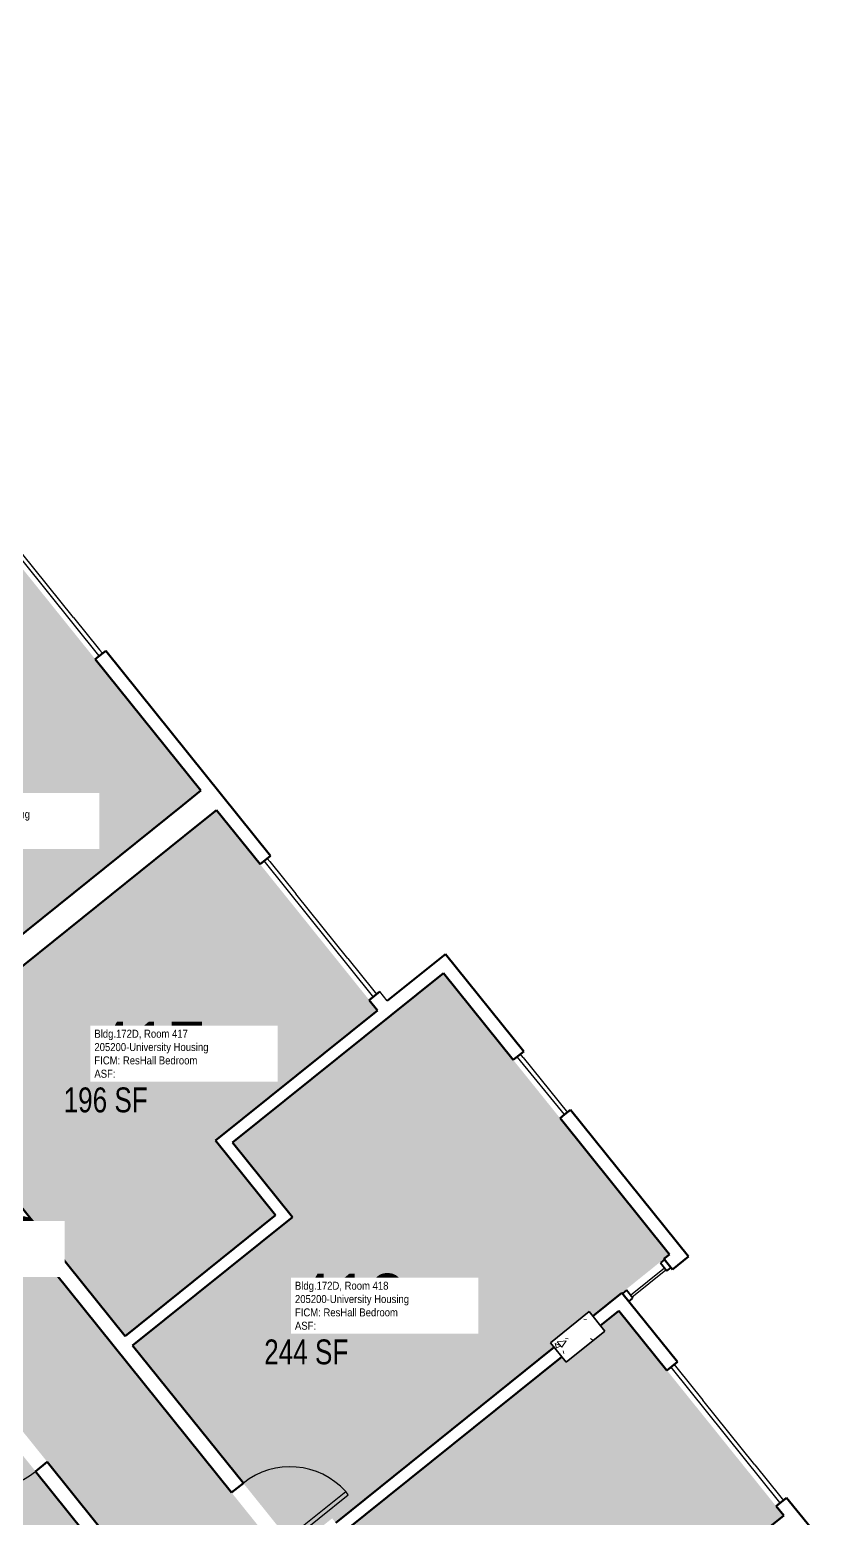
# Model space of a CAD drawing. Header units: inches. Extents: x 69237155 to 69239788, y 27657308 to 27659623.
# Drawn here: x 69239196 to 69239572, y 27657894 to 27658611 of the extents above; entities that cross this region are included whole.
import ezdxf
from ezdxf.enums import TextEntityAlignment as Align

# ---------------------------------------------------------------- set-up
doc = ezdxf.new("R2010")
doc.units = ezdxf.units.IN
doc.header["$LTSCALE"] = 100
doc.header["$MEASUREMENT"] = 0
for name, color, linetype in [('A-COLS', 5, 'CONTINUOUS'), ('A-DOOR', 2, 'CONTINUOUS'), ('A-GLAZ', 1, 'CONTINUOUS'), ('A-IDEN-RNUM', 7, 'CONTINUOUS'), ('A-IDEN-SNUM', 4, 'CONTINUOUS'), ('A-IDEN-VNUM', 4, 'CONTINUOUS'), ('A-WALL', 5, 'CONTINUOUS'), ('AREA-TEXT', 3, 'CONTINUOUS'), ('Rooms-Category-Color', 7, 'CONTINUOUS'), ('Rooms-College-Color', 7, 'CONTINUOUS'), ('Rooms-Department-Color', 7, 'CONTINUOUS'), ('Rooms-Division-Color', 7, 'CONTINUOUS'), ('Rooms-Information', 7, 'CONTINUOUS')]:
    doc.layers.add(name, color=color, linetype=linetype)
doc.styles.add('CP_AREA', font='arial.ttf', dxfattribs={"height": 15})
doc.styles.add('CP_ROOMSNUMBER', font='arial.ttf', dxfattribs={"height": 1})
doc.styles.add('CP_ROOMVNUMBER', font='arial.ttf', dxfattribs={"width": 0.85, "height": 0.075})

# ---------------------------------------------------------------- blocks, each defined once
blk = doc.blocks.new('08_Single-Flush - 08 Door_Single-Flush  3_-0_ x 7_-0_-5934603-LEVEL 4')
at = {"layer": 'A-DOOR', "color": 7}
for p, q in [((16, 3.62), (16, 39.57)), ((18, 39.57), (16, 39.57)), ((18, 3.62), (18, 39.57)), ((18, 3.62), (16, 3.62))]:
    blk.add_line(p, q, dxfattribs=at)
at = {"layer": 'A-DOOR', "lineweight": 25}
blk.add_arc((18, 3.62), 36, 93.18474, 180, dxfattribs=at)

msp = doc.modelspace()

# ---------------------------------------------------------------- hatches: boundary and pattern name
at = {"layer": 'A-COLS', "lineweight": 5}
h = msp.add_hatch(dxfattribs=at)
h.set_pattern_fill('FP_7', color=256, angle=-51.2071, style=0, pattern_type=2)
h.set_pattern_definition([(8.7929, (69237985.664, 27658391.619), (19.13368, -19.9577), [2.88, -31.68]), (313.793, (69237985.664, 27658391.62), (15.02014, 25.2405), [2.304, -25.344]), (59.244, (69237987.257, 27658389.955), (34.1539, 5.28216), [2.448, -26.924]), (4.977, (69237990.723, 27658397.396), (26.6445, -31.7803), [4.32, -47.52]), (55.429, (69237992.943, 27658394.748), (51.6444, 4.4977), [3.671, -40.386]), (309.977, (69237990.723, 27658397.396), (51.6445, 4.4976), [3.456, -38.016]), (339.7929, (69237992.347, 27658393.422), (7.059, -26.7316), [2.88, -31.68]), (284.793, (69237992.347, 27658393.422), (25.37374, 14.7939), [2.304, -25.344]), (30.244, (69237992.935, 27658391.195), (32.4325, -11.93826), [2.448, -26.924]), (356.2929, (69237985.664, 27658391.619), (8.772256, 9.3093), [1.267, -23.77, 1.267, -24.461, -25.44]), (356.2929, (69237985.664, 27658391.619), (8.772256, 9.3093), [-50.765, 1.267, -24.173]), (326.2929, (69237985.664, 27658391.619), (17.57708, 4.7394), [1.267, -13.402, 1.267, -23.194, -9.696]), (326.2929, (69237985.664, 27658391.619), (17.57708, 4.7394), [-39.13, 1.267, -8.429]), (286.2929, (69237979.221, 27658397.26), (14.85184, -14.155846), [1.267, -8.333, 1.267, -28.685, -39.744]), (286.2929, (69237979.221, 27658397.26), (14.85184, -14.155846), [-39.552, 1.267, -38.477]), (276.2929, (69237976.332, 27658399.79), (19.38089, -11.8611), [1.267, -11.213, 1.267, -18.624, -28.224]), (276.2929, (69237976.332, 27658399.79), (19.38089, -11.8611), [-32.371, 1.267, -26.957])])
h.paths.add_polyline_path([(69239454.27, 27657968.99), (69239472.98, 27657984.03), (69239465.46, 27657993.38), (69239446.75, 27657978.34)], flags=0)
at = {"layer": 'Rooms-Category-Color', "true_color": 0xadadad}
msp.add_hatch(color=253, dxfattribs=at).paths.add_polyline_path([(69239471.26, 27657588.76), (69239475.02, 27657584.09), (69239475.06, 27657584.04), (69239511.38, 27657538.85), (69239511.38, 27657538.85), (69239517.08, 27657531.76), (69239525.65, 27657521.11), (69239572.41, 27657558.7), (69239517.83, 27657626.54), (69239433.95, 27657730.88), (69239325.66, 27657865.61), (69239321.7, 27657870.53), (69239237.89, 27657974.8), (69239125.8, 27658114.25), (69239041.79, 27658218.76), (69238933.46, 27658353.52), (69238929.5, 27658358.45), (69238832.28, 27658479.4), (69238832.28, 27658479.4), (69238829.58, 27658482.76), (69238784.32, 27658539.07), (69238776.8, 27658548.42), (69238759.1, 27658570.44), (69238726.34, 27658611.19), (69238679.61, 27658573.62), (69238751.24, 27658484.51), (69238754.73, 27658480.18), (69238754.68, 27658480.14), (69238819.85, 27658399.06), (69238848.72, 27658363.15), (69238920.07, 27658274.38), (69238920.07, 27658274.38), (69238928.1, 27658264.39), (69238971.25, 27658210.71), (69238971.61, 27658210.27), (69238973.69, 27658207.77), (69239030.39, 27658137.24), (69239077.03, 27658079.22), (69239079.73, 27658075.85), (69239176.95, 27657954.9), (69239275.36, 27657832.48)])
at = {"layer": 'Rooms-Category-Color', "true_color": 0x728ef3}
for points in [[(69239127.69, 27658123.47), (69239269.57, 27658237.52), (69239269.57, 27658237.52), (69239278.26, 27658244.5), (69239170.58, 27658378.46), (69239097.06, 27658319.37), (69239126.34, 27658282.95), (69239049.28, 27658221.01)], [(69239277.09, 27658228.16), (69239135.21, 27658114.11), (69239241.7, 27657981.63), (69239314.17, 27658039.89), (69239285.29, 27658075.82), (69239363.39, 27658138.6), (69239285.78, 27658235.15), (69239277.09, 27658228.16)], [(69239476.03, 27657998.36), (69239476.13, 27657998.44), (69239478.62, 27658000.44), (69239504.14, 27658020.95), (69239395.13, 27658156.57), (69239369.6, 27658136.05), (69239293.55, 27658074.92), (69239322.43, 27658038.99), (69239245.38, 27657977.05), (69239323.79, 27657879.5), (69239341.52, 27657893.76), (69239343.24, 27657891.62), (69239448.47, 27657976.21), (69239446.75, 27657978.34), (69239465.46, 27657993.38), (69239467.18, 27657991.24)], [(69239479.76, 27657993.82), (69239470.86, 27657986.66), (69239472.98, 27657984.03), (69239454.27, 27657968.99), (69239452.15, 27657971.63), (69239346.92, 27657887.04), (69239349.04, 27657884.4), (69239331.31, 27657870.15), (69239437.76, 27657737.71), (69239510.24, 27657795.97), (69239481.03, 27657832.31), (69239559.13, 27657895.09)], [(69239173.14, 27657948.07), (69239022.39, 27657826.89), (69239117.11, 27657709.05), (69239126.17, 27657716.34), (69239124.06, 27657718.96), (69239142.77, 27657734), (69239144.88, 27657731.37), (69239267.86, 27657830.23)]]:
    msp.add_hatch(color=171, dxfattribs=at).paths.add_polyline_path(points)
at = {"layer": 'Rooms-College-Color', "true_color": 0xadadad}
for points in [[(69239471.26, 27657588.76), (69239475.02, 27657584.09), (69239475.06, 27657584.04), (69239511.38, 27657538.85), (69239511.38, 27657538.85), (69239517.08, 27657531.76), (69239525.65, 27657521.11), (69239572.41, 27657558.7), (69239517.83, 27657626.54), (69239433.95, 27657730.88), (69239325.66, 27657865.61), (69239321.7, 27657870.53), (69239237.89, 27657974.8), (69239125.8, 27658114.25), (69239041.79, 27658218.76), (69238933.46, 27658353.52), (69238929.5, 27658358.45), (69238832.28, 27658479.4), (69238832.28, 27658479.4), (69238829.58, 27658482.76), (69238784.32, 27658539.07), (69238776.8, 27658548.42), (69238759.1, 27658570.44), (69238726.34, 27658611.19), (69238679.61, 27658573.62), (69238751.24, 27658484.51), (69238754.73, 27658480.18), (69238754.68, 27658480.14), (69238819.85, 27658399.06), (69238848.72, 27658363.15), (69238920.07, 27658274.38), (69238920.07, 27658274.38), (69238928.1, 27658264.39), (69238971.25, 27658210.71), (69238971.61, 27658210.27), (69238973.69, 27658207.77), (69239030.39, 27658137.24), (69239077.03, 27658079.22), (69239079.73, 27658075.85), (69239176.95, 27657954.9), (69239275.36, 27657832.48)], [(69239127.69, 27658123.47), (69239269.57, 27658237.52), (69239269.57, 27658237.52), (69239278.26, 27658244.5), (69239170.58, 27658378.46), (69239097.06, 27658319.37), (69239126.34, 27658282.95), (69239049.28, 27658221.01)], [(69239277.09, 27658228.16), (69239135.21, 27658114.11), (69239241.7, 27657981.63), (69239314.17, 27658039.89), (69239285.29, 27658075.82), (69239363.39, 27658138.6), (69239285.78, 27658235.15), (69239277.09, 27658228.16)], [(69239476.03, 27657998.36), (69239476.13, 27657998.44), (69239478.62, 27658000.44), (69239504.14, 27658020.95), (69239395.13, 27658156.57), (69239369.6, 27658136.05), (69239293.55, 27658074.92), (69239322.43, 27658038.99), (69239245.38, 27657977.05), (69239323.79, 27657879.5), (69239341.52, 27657893.76), (69239343.24, 27657891.62), (69239448.47, 27657976.21), (69239446.75, 27657978.34), (69239465.46, 27657993.38), (69239467.18, 27657991.24)], [(69239479.76, 27657993.82), (69239470.86, 27657986.66), (69239472.98, 27657984.03), (69239454.27, 27657968.99), (69239452.15, 27657971.63), (69239346.92, 27657887.04), (69239349.04, 27657884.4), (69239331.31, 27657870.15), (69239437.76, 27657737.71), (69239510.24, 27657795.97), (69239481.03, 27657832.31), (69239559.13, 27657895.09)], [(69239173.14, 27657948.07), (69239022.39, 27657826.89), (69239117.11, 27657709.05), (69239126.17, 27657716.34), (69239124.06, 27657718.96), (69239142.77, 27657734), (69239144.88, 27657731.37), (69239267.86, 27657830.23)]]:
    msp.add_hatch(color=253, dxfattribs=at).paths.add_polyline_path(points)
at = {"layer": 'Rooms-Department-Color', "true_color": 0xacacac}
msp.add_hatch(color=253, dxfattribs=at).paths.add_polyline_path([(69239471.26, 27657588.76), (69239475.02, 27657584.09), (69239475.06, 27657584.04), (69239511.38, 27657538.85), (69239511.38, 27657538.85), (69239517.08, 27657531.76), (69239525.65, 27657521.11), (69239572.41, 27657558.7), (69239517.83, 27657626.54), (69239433.95, 27657730.88), (69239325.66, 27657865.61), (69239321.7, 27657870.53), (69239237.89, 27657974.8), (69239125.8, 27658114.25), (69239041.79, 27658218.76), (69238933.46, 27658353.52), (69238929.5, 27658358.45), (69238832.28, 27658479.4), (69238832.28, 27658479.4), (69238829.58, 27658482.76), (69238784.32, 27658539.07), (69238776.8, 27658548.42), (69238759.1, 27658570.44), (69238726.34, 27658611.19), (69238679.61, 27658573.62), (69238751.24, 27658484.51), (69238754.73, 27658480.18), (69238754.68, 27658480.14), (69238819.85, 27658399.06), (69238848.72, 27658363.15), (69238920.07, 27658274.38), (69238920.07, 27658274.38), (69238928.1, 27658264.39), (69238971.25, 27658210.71), (69238971.61, 27658210.27), (69238973.69, 27658207.77), (69239030.39, 27658137.24), (69239077.03, 27658079.22), (69239079.73, 27658075.85), (69239176.95, 27657954.9), (69239275.36, 27657832.48)])
at = {"layer": 'Rooms-Department-Color', "true_color": 0x604aed}
for points in [[(69239127.69, 27658123.47), (69239269.57, 27658237.52), (69239269.57, 27658237.52), (69239278.26, 27658244.5), (69239170.58, 27658378.46), (69239097.06, 27658319.37), (69239126.34, 27658282.95), (69239049.28, 27658221.01)], [(69239277.09, 27658228.16), (69239135.21, 27658114.11), (69239241.7, 27657981.63), (69239314.17, 27658039.89), (69239285.29, 27658075.82), (69239363.39, 27658138.6), (69239285.78, 27658235.15), (69239277.09, 27658228.16)], [(69239476.03, 27657998.36), (69239476.13, 27657998.44), (69239478.62, 27658000.44), (69239504.14, 27658020.95), (69239395.13, 27658156.57), (69239369.6, 27658136.05), (69239293.55, 27658074.92), (69239322.43, 27658038.99), (69239245.38, 27657977.05), (69239323.79, 27657879.5), (69239341.52, 27657893.76), (69239343.24, 27657891.62), (69239448.47, 27657976.21), (69239446.75, 27657978.34), (69239465.46, 27657993.38), (69239467.18, 27657991.24)], [(69239479.76, 27657993.82), (69239470.86, 27657986.66), (69239472.98, 27657984.03), (69239454.27, 27657968.99), (69239452.15, 27657971.63), (69239346.92, 27657887.04), (69239349.04, 27657884.4), (69239331.31, 27657870.15), (69239437.76, 27657737.71), (69239510.24, 27657795.97), (69239481.03, 27657832.31), (69239559.13, 27657895.09)], [(69239173.14, 27657948.07), (69239022.39, 27657826.89), (69239117.11, 27657709.05), (69239126.17, 27657716.34), (69239124.06, 27657718.96), (69239142.77, 27657734), (69239144.88, 27657731.37), (69239267.86, 27657830.23)]]:
    msp.add_hatch(color=173, dxfattribs=at).paths.add_polyline_path(points)
at = {"layer": 'Rooms-Division-Color', "true_color": 0xadadad}
msp.add_hatch(color=253, dxfattribs=at).paths.add_polyline_path([(69239471.26, 27657588.76), (69239475.02, 27657584.09), (69239475.06, 27657584.04), (69239511.38, 27657538.85), (69239511.38, 27657538.85), (69239517.08, 27657531.76), (69239525.65, 27657521.11), (69239572.41, 27657558.7), (69239517.83, 27657626.54), (69239433.95, 27657730.88), (69239325.66, 27657865.61), (69239321.7, 27657870.53), (69239237.89, 27657974.8), (69239125.8, 27658114.25), (69239041.79, 27658218.76), (69238933.46, 27658353.52), (69238929.5, 27658358.45), (69238832.28, 27658479.4), (69238832.28, 27658479.4), (69238829.58, 27658482.76), (69238784.32, 27658539.07), (69238776.8, 27658548.42), (69238759.1, 27658570.44), (69238726.34, 27658611.19), (69238679.61, 27658573.62), (69238751.24, 27658484.51), (69238754.73, 27658480.18), (69238754.68, 27658480.14), (69238819.85, 27658399.06), (69238848.72, 27658363.15), (69238920.07, 27658274.38), (69238920.07, 27658274.38), (69238928.1, 27658264.39), (69238971.25, 27658210.71), (69238971.61, 27658210.27), (69238973.69, 27658207.77), (69239030.39, 27658137.24), (69239077.03, 27658079.22), (69239079.73, 27658075.85), (69239176.95, 27657954.9), (69239275.36, 27657832.48)])
at = {"layer": 'Rooms-Division-Color', "true_color": 0x604aed}
for points in [[(69239127.69, 27658123.47), (69239269.57, 27658237.52), (69239269.57, 27658237.52), (69239278.26, 27658244.5), (69239170.58, 27658378.46), (69239097.06, 27658319.37), (69239126.34, 27658282.95), (69239049.28, 27658221.01)], [(69239277.09, 27658228.16), (69239135.21, 27658114.11), (69239241.7, 27657981.63), (69239314.17, 27658039.89), (69239285.29, 27658075.82), (69239363.39, 27658138.6), (69239285.78, 27658235.15), (69239277.09, 27658228.16)], [(69239476.03, 27657998.36), (69239476.13, 27657998.44), (69239478.62, 27658000.44), (69239504.14, 27658020.95), (69239395.13, 27658156.57), (69239369.6, 27658136.05), (69239293.55, 27658074.92), (69239322.43, 27658038.99), (69239245.38, 27657977.05), (69239323.79, 27657879.5), (69239341.52, 27657893.76), (69239343.24, 27657891.62), (69239448.47, 27657976.21), (69239446.75, 27657978.34), (69239465.46, 27657993.38), (69239467.18, 27657991.24)], [(69239479.76, 27657993.82), (69239470.86, 27657986.66), (69239472.98, 27657984.03), (69239454.27, 27657968.99), (69239452.15, 27657971.63), (69239346.92, 27657887.04), (69239349.04, 27657884.4), (69239331.31, 27657870.15), (69239437.76, 27657737.71), (69239510.24, 27657795.97), (69239481.03, 27657832.31), (69239559.13, 27657895.09)], [(69239173.14, 27657948.07), (69239022.39, 27657826.89), (69239117.11, 27657709.05), (69239126.17, 27657716.34), (69239124.06, 27657718.96), (69239142.77, 27657734), (69239144.88, 27657731.37), (69239267.86, 27657830.23)]]:
    msp.add_hatch(color=173, dxfattribs=at).paths.add_polyline_path(points)

# ---------------------------------------------------------------- linework, layer by layer
at = {"layer": 'A-COLS', "lineweight": 35}
for p, q in [((69239465.46, 27657993.38), (69239446.75, 27657978.34)), ((69239472.98, 27657984.03), (69239465.46, 27657993.38)), ((69239454.27, 27657968.99), (69239472.98, 27657984.03)), ((69239446.75, 27657978.34), (69239454.27, 27657968.99))]:
    msp.add_line(p, q, dxfattribs=at)
at = {"layer": 'A-GLAZ'}
for p, q in [((69239229.16, 27658309.58), (69239176.53, 27658375.05)), ((69239216.93, 27658327.98), (69239191.87, 27658359.16)), ((69239216.93, 27658327.98), (69239229.46, 27658312.39)), ((69239229.16, 27658309.58), (69239228.77, 27658310.06)), ((69239229.46, 27658312.39), (69239230.71, 27658310.84)), ((69239360.96, 27658145.61), (69239308.72, 27658210.6)), ((69239310.28, 27658211.85), (69239311.53, 27658210.29)), ((69239311.53, 27658210.29), (69239324.06, 27658194.7)), ((69239349.12, 27658163.53), (69239324.06, 27658194.7)), ((69239349.12, 27658163.53), (69239361.65, 27658147.94)), ((69239361.35, 27658145.13), (69239360.96, 27658145.61)), ((69239361.65, 27658147.94), (69239362.91, 27658146.38)), ((69239430.75, 27658116.25), (69239430.86, 27658116.11)), ((69239453.55, 27658088.37), (69239430.86, 27658116.11)), ((69239433.56, 27658115.94), (69239432.31, 27658117.5)), ((69239433.56, 27658115.94), (69239454.87, 27658089.43)), ((69239501.74, 27658014.37), (69239485.37, 27658001.21)), ((69239486, 27658000.43), (69239502.36, 27658013.59)), ((69239502.36, 27658013.59), (69239501.74, 27658014.37)), ((69239485.37, 27658001.21), (69239486, 27658000.43)), ((69239557.29, 27657901.36), (69239504.83, 27657966.63)), ((69239506.39, 27657967.88), (69239507.64, 27657966.32)), ((69239507.64, 27657966.32), (69239520.17, 27657950.73)), ((69239545.23, 27657919.56), (69239520.17, 27657950.73)), ((69239545.23, 27657919.56), (69239557.76, 27657903.97)), ((69239557.45, 27657901.16), (69239557.13, 27657901.56)), ((69239557.76, 27657903.97), (69239559.01, 27657902.41))]:
    msp.add_line(p, q, dxfattribs=at)
at = {"layer": 'A-GLAZ', "lineweight": 40}
for p, q in [((69239501.65, 27658018.47), (69239499.7, 27658016.9)), ((69239499.7, 27658016.9), (69239502.83, 27658013)), ((69239504.78, 27658014.57), (69239501.65, 27658018.47)), ((69239502.83, 27658013), (69239504.78, 27658014.57))]:
    msp.add_line(p, q, dxfattribs=at)
at = {"layer": 'A-GLAZ', "lineweight": 40, "extrusion": (0, 0, -1)}
for p, q in [((69239483.33, 27658003.74), (69239481.39, 27658002.18)), ((69239481.39, 27658002.18), (69239484.52, 27657998.28)), ((69239486.47, 27657999.85), (69239483.33, 27658003.74)), ((69239484.52, 27657998.28), (69239486.47, 27657999.85))]:
    msp.add_line(p, q, dxfattribs=at)
at = {"layer": 'A-WALL', "lineweight": 50}
for p, q in [((69239232.43, 27658311.89), (69239227.36, 27658307.82)), ((69239311.84, 27658213.1), (69239232.43, 27658311.89)), ((69239227.36, 27658307.82), (69239278.26, 27658244.5)), ((69239278.26, 27658244.5), (69239269.57, 27658237.52)), ((69239269.57, 27658237.52), (69239127.69, 27658123.47)), ((69239277.09, 27658228.16), (69239285.78, 27658235.15)), ((69239285.78, 27658235.15), (69239306.77, 27658209.03)), ((69239135.21, 27658114.11), (69239277.09, 27658228.16)), ((69239306.77, 27658209.03), (69239311.84, 27658213.1)), ((69239396.12, 27658165.71), (69239368.07, 27658143.16)), ((69239433.87, 27658118.75), (69239396.12, 27658165.71)), ((69239293.55, 27658074.92), (69239395.13, 27658156.57)), ((69239395.13, 27658156.57), (69239428.8, 27658114.68)), ((69239364.47, 27658147.63), (69239359.4, 27658143.56)), ((69239363.39, 27658138.6), (69239285.29, 27658075.82)), ((69239359.4, 27658143.56), (69239363.39, 27658138.6)), ((69239428.8, 27658114.68), (69239433.87, 27658118.75)), ((69239453.55, 27658088.37), (69239451.36, 27658086.61)), ((69239456.43, 27658090.68), (69239453.55, 27658088.37)), ((69239513.28, 27658019.96), (69239456.43, 27658090.68)), ((69239241.7, 27657981.63), (69239160.27, 27658082.94)), ((69239451.36, 27658086.61), (69239504.14, 27658020.95)), ((69239154.62, 27658078.39), (69239293.08, 27657906.14)), ((69239285.29, 27658075.82), (69239314.17, 27658039.89)), ((69239322.43, 27658038.99), (69239293.55, 27658074.92)), ((69239314.17, 27658039.89), (69239241.7, 27657981.63)), ((69239245.38, 27657977.05), (69239322.43, 27658038.99)), ((69239504.14, 27658020.95), (69239501.41, 27658018.76)), ((69239501.41, 27658018.76), (69239505.49, 27658013.69)), ((69239505.49, 27658013.69), (69239513.28, 27658019.96)), ((69239481.15, 27658002.47), (69239467.18, 27657991.24)), ((69239507.95, 27657969.13), (69239481.15, 27658002.47)), ((69239470.86, 27657986.66), (69239479.76, 27657993.82)), ((69239479.76, 27657993.82), (69239502.88, 27657965.06)), ((69239298.73, 27657910.68), (69239245.38, 27657977.05)), ((69239448.47, 27657976.21), (69239343.24, 27657891.62)), ((69239346.92, 27657887.04), (69239452.15, 27657971.63)), ((69239502.88, 27657965.06), (69239507.95, 27657969.13)), ((69239204.25, 27657920.94), (69239198.6, 27657916.4)), ((69239198.6, 27657916.4), (69239267.86, 27657830.23)), ((69239334.68, 27657758.68), (69239204.25, 27657920.94)), ((69239293.08, 27657906.14), (69239298.73, 27657910.68)), ((69239560.57, 27657903.66), (69239555.51, 27657899.59)), ((69239571.85, 27657889.63), (69239560.57, 27657903.66)), ((69239559.13, 27657895.09), (69239481.03, 27657832.31)), ((69239555.51, 27657899.59), (69239559.13, 27657895.09))]:
    msp.add_line(p, q, dxfattribs=at)
at = {"layer": 'A-WALL'}
msp.add_line((69239368.07, 27658143.16), (69239364.47, 27658147.63), dxfattribs=at)

# ---------------------------------------------------------------- block references
at = {"layer": 'A-DOOR'}
for p, rotation in [((69239190.15, 27657932.7), 128.7929047813025), ((69239307.18, 27657894.38), 308.7929047813022)]:
    msp.add_blockref('08_Single-Flush - 08 Door_Single-Flush  3_-0_ x 7_-0_-5934603-LEVEL 4', p, dxfattribs=dict(at, rotation=rotation))

# ---------------------------------------------------------------- texts
at = {"layer": 'A-IDEN-RNUM', "linetype": 'ByBlock', "style": 'CP_ROOMSNUMBER'}
for s, p in [('0417-00', (69239235.63, 27658109.78)), ('0418-00', (69239332.29, 27657988.33))]:
    msp.add_text(s, height=1, dxfattribs=at).set_placement(p)
at = {"layer": 'A-IDEN-SNUM', "linetype": 'ByBlock', "style": 'CP_ROOMSNUMBER'}
for s, p in [('172D041700', (69239235.63, 27658109.78)), ('172D041800', (69239332.29, 27657988.33))]:
    msp.add_text(s, height=1, dxfattribs=at).set_placement(p)
at = {"layer": 'A-IDEN-VNUM', "linetype": 'ByBlock', "style": 'CP_ROOMVNUMBER', "width": 0.85}
for s, p in [('417', (69239253.69, 27658119.56)), ('C402', (69239162.6, 27658025.45)), ('418', (69239350.35, 27657998.11))]:
    msp.add_text(s, height=27, dxfattribs=at).set_placement(p, align=Align.MIDDLE_CENTER)
at = {"layer": 'AREA-TEXT', "style": 'CP_AREA', "width": 0.75}
for s, p in [('196 SF', (69239232.39, 27658095.43)), ('244 SF', (69239329.05, 27657973.98))]:
    msp.add_text(s, height=12, dxfattribs=at).set_placement(p, align=Align.MIDDLE_CENTER)

# ---------------------------------------------------------------- next in the draw order: texts
at = {"layer": 'Rooms-Information', "char_height": 3.8571, "width": 86.4, "attachment_point": 7, "style": 'CP_ROOMVNUMBER', "bg_fill": 3, "box_fill_scale": 1.5, "bg_fill_color": 256, "bg_fill_true_color": 13158600, "bg_fill_transparency": 0}
for s, insert in [('Bldg.172D, Room 416^M^J205200-University Housing^M^JFICM: ResHall Bedroom^M^JASF: ', (69239140.92, 27658218.28)), ('Bldg.172D, Room 417^M^J205200-University Housing^M^JFICM: ResHall Bedroom^M^JASF: ', (69239226.94, 27658106.06)), ('Bldg.172D, Room C402^M^J205200-University Housing^M^JFICM: Corridor / Circulation^M^JASF: ', (69239124.28, 27658011.95)), ('Bldg.172D, Room 418^M^J205200-University Housing^M^JFICM: ResHall Bedroom^M^JASF: ', (69239323.6, 27657984.61))]:
    msp.add_mtext(s, dxfattribs=dict(at, insert=insert))

doc.saveas('drawing.dxf')
